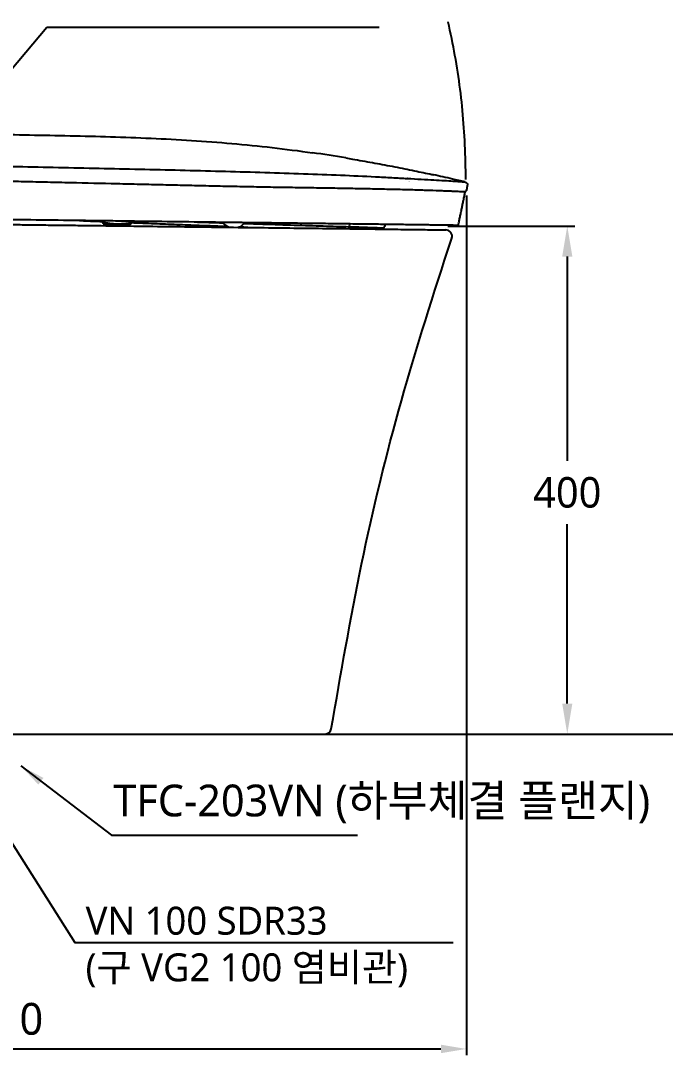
# Model space of a CAD drawing. Extents: x 2670 to 5532, y 31 to 2464.
# Drawn here: x 3255 to 3762, y 31 to 845 of the extents above; entities that cross this region are included whole.
import ezdxf

# ---------------------------------------------------------------- set-up
doc = ezdxf.new("R2010")
doc.units = 0
doc.header["$LTSCALE"] = 20
doc.header["$MEASUREMENT"] = 0
doc.linetypes.add('CENTER', pattern=[2, 1.25, -0.25, 0.25, -0.25])
doc.layers.get('0').update_dxf_attribs({"linetype": 'CONTINUOUS'})
doc.layers.get('DEFPOINTS').update_dxf_attribs({"linetype": 'CONTINUOUS'})
for name, color, linetype in [('2', 2, 'CONTINUOUS'), ('3', 3, 'CONTINUOUS'), ('6', 6, 'CONTINUOUS')]:
    doc.layers.add(name, color=color, linetype=linetype)
doc.styles.add('ROMANS', font='NanumGothic.ttf', dxfattribs={"height": 10.144927})
doc.styles.get("Standard").update_dxf_attribs({"font": 'NanumGothic.ttf'})
doc.dimstyles.get("Standard").update_dxf_attribs({"dimtxt": 2.7, "dimasz": 2.5, "dimexe": 1.5, "dimexo": 1.5, "dimgap": 1.5, "dimtad": 1, "dimdec": 0, "dimlfac": 10, "dimzin": 0, "dimdsep": 46, "dimtxsty": 'Standard', "dimcen": 0, "dimclrt": 2, "dimadec": 0, "dimazin": 0, "dimtfac": 1, "dimtdec": 0, "dimtmove": 0, "dimatfit": 3, "dimfxl": 0, "dimtolj": 1, "dimtzin": 0, "dimarcsym": 0})

# ---------------------------------------------------------------- blocks, each defined once
blk = doc.blocks.new('*D27')
at = {"color": 3, "lineweight": -2}
for p, q in [((3590.86, 683.39), (3690.73, 683.39)), ((3684.73, 659.39), (3684.73, 498.67)), ((3684.73, 307.69), (3684.73, 448.71)), ((3457.58, 283.69), (3690.73, 283.69))]:
    blk.add_line(p, q, dxfattribs=at)
at = {"color": 3}
for points in [[(3680.73, 659.39), (3688.73, 659.39), (3684.73, 683.39)], [(3680.73, 307.69), (3688.73, 307.69), (3684.73, 283.69)]]:
    blk.add_solid(points, dxfattribs=at)
at = {"layer": 'DEFPOINTS', "color": 0}
for p in [(3589.06, 683.39, 0.01), (3455.78, 283.69), (3684.73, 283.69)]:
    blk.add_point(p, dxfattribs=at)
at = {"color": 2, "insert": (3684.73, 473.69), "char_height": 24, "attachment_point": 5}
blk.add_mtext('\\A1;400', dxfattribs=at)
blk = doc.blocks.new('*D30')
at = {"color": 3, "linetype": 'ByBlock', "lineweight": -2}
for p, q in [((3605.37, 707.35), (3605.37, 30.9)), ((2895.78, 282.19), (2895.78, 30.9)), ((2915.78, 35.9), (3585.37, 35.9))]:
    blk.add_line(p, q, dxfattribs=at)
at = {"color": 3}
for points in [[(2915.78, 39.24), (2915.78, 32.57), (2895.78, 35.9)], [(3585.37, 39.24), (3585.37, 32.57), (3605.37, 35.9)]]:
    blk.add_solid(points, dxfattribs=at)
at = {"layer": 'DEFPOINTS', "color": 0}
for p in [(3605.37, 708.85), (2895.78, 283.69), (3605.37, 35.9)]:
    blk.add_point(p, dxfattribs=at)
at = {"color": 2, "insert": (3244.56, 59.42), "char_height": 25, "attachment_point": 5}
blk.add_mtext('\\A1;710', dxfattribs=at)
blk = doc.blocks.new('A$C84588f65')
at = {"color": 4, "linetype": 'CENTER', "ltscale": 5}
blk.add_arc((398.8, 439.1), 537.74, 359.71008, 91.4611, dxfattribs=at)

msp = doc.modelspace()

# ---------------------------------------------------------------- linework, layer by layer
msp.add_line((3004.59, 283.69), (3494.18, 283.69))
for centre, start, end in [((3589.11, 675.39), 342.02286, 89.29403), ((3494.18, 288.69), 270, 350.06017)]:
    msp.add_arc(centre, 5, start, end)
for points, knots in [([(3103.07, 756.02), (3124.1, 756.47), (3155.73, 756.77), (3198.01, 756.37), (3229.87, 755.74), (3261.74, 755.11), (3293.6, 754.51), (3325.46, 753.73), (3357.31, 752.58), (3389.14, 750.87), (3420.92, 748.49), (3452.64, 745.33), (3473.71, 742.6), (3484.22, 741.09)], [-478.576661, -478.576661, -478.576661, -478.576661, -415.482121, -383.612395, -351.742669, -319.872943, -288.003216, -256.13349, -224.263764, -192.394038, -160.524311, -128.654585, -96.784859, -96.784859, -96.784859, -96.784859]), ([(3103.07, 756.02), (3124.1, 756.47), (3155.73, 756.77), (3198.01, 756.37), (3229.87, 755.74), (3261.74, 755.11), (3293.6, 754.51), (3325.46, 753.73), (3357.31, 752.58), (3389.14, 750.87), (3420.92, 748.49), (3452.64, 745.33), (3473.71, 742.6), (3484.22, 741.09)], [-478.576661, -478.576661, -478.576661, -478.576661, -415.482121, -383.612395, -351.742669, -319.872943, -288.003216, -256.13349, -224.263764, -192.394038, -160.524311, -128.654585, -96.784859, -96.784859, -96.784859, -96.784859]), ([(3510.41, 737), (3512.17, 736.7), (3519.18, 735.52), (3526.17, 734.29), (3531.4, 733.34)], [-70.284911, -70.284911, -70.284911, -70.284911, -64.915133, -48.980269, -48.980269, -48.980269, -48.980269]), ([(3510.41, 737), (3512.17, 736.7), (3519.18, 735.52), (3526.17, 734.29), (3531.4, 733.34)], [-70.284911, -70.284911, -70.284911, -70.284911, -64.915133, -48.980269, -48.980269, -48.980269, -48.980269]), ([(3531.4, 733.34), (3536.62, 732.39), (3547.06, 730.43), (3558.1, 728.23), (3563.93, 727.03), (3564.55, 726.9)], [-48.977452, -48.977452, -48.977452, -48.977452, -33.045406, -17.110543, -15.20622, -15.20622, -15.20622, -15.20622]), ([(3531.4, 733.34), (3536.62, 732.39), (3547.06, 730.43), (3558.1, 728.23), (3563.93, 727.03), (3564.55, 726.9)], [-48.977452, -48.977452, -48.977452, -48.977452, -33.045406, -17.110543, -15.20622, -15.20622, -15.20622, -15.20622]), ([(3564.55, 726.9), (3569.13, 725.96), (3574.09, 724.91), (3579.04, 723.83), (3579.42, 723.75)], [-15.20622, -15.20622, -15.20622, -15.20622, -1.17568, 0, 0, 0, 0]), ([(3564.55, 726.9), (3569.13, 725.96), (3574.09, 724.91), (3579.04, 723.83), (3579.42, 723.75)], [-15.20622, -15.20622, -15.20622, -15.20622, -1.17568, 0, 0, 0, 0]), ([(3604.35, 718.08), (3604.6, 718.02), (3605.12, 717.81), (3605.79, 717.21), (3606.19, 716.42), (3606.24, 715.88), (3606.23, 715.62)], [-3.407936, -3.407936, -3.407936, -3.407936, -2.556156, -1.703616, -0.851075, 0, 0, 0, 0]), ([(3604.35, 718.08), (3604.6, 718.02), (3605.12, 717.81), (3605.79, 717.21), (3606.19, 716.42), (3606.24, 715.88), (3606.23, 715.62)], [-3.407936, -3.407936, -3.407936, -3.407936, -2.556156, -1.703616, -0.851075, 0, 0, 0, 0]), ([(3318.71, 686.77), (3316.81, 686.84), (3310.94, 687.07), (3305.1, 687.3), (3301.17, 687.45)], [101.756151, 101.756151, 101.756151, 101.756151, 107.481584, 119.531078, 119.531078, 119.531078, 119.531078]), ([(3318.71, 686.77), (3316.81, 686.84), (3310.94, 687.07), (3305.1, 687.3), (3301.17, 687.45)], [101.756151, 101.756151, 101.756151, 101.756151, 107.481584, 119.531078, 119.531078, 119.531078, 119.531078]), ([(3318.87, 686.46), (3318.99, 686.21), (3319.14, 685.98), (3319.31, 685.78), (3319.5, 685.57), (3319.72, 685.38), (3319.96, 685.22), (3320.2, 685.07), (3320.46, 684.95), (3320.73, 684.87), (3321, 684.79), (3321.46, 684.76), (3321.53, 684.75)], [0.436254, 0.436254, 0.436254, 0.436254, 1.253456, 1.253456, 1.253456, 2.111309, 2.111309, 2.111309, 2.969217, 2.969217, 2.969217, 4.443074, 4.443074, 4.443074, 4.443074]), ([(3318.87, 686.46), (3318.99, 686.21), (3319.14, 685.98), (3319.31, 685.78), (3319.5, 685.57), (3319.72, 685.38), (3319.96, 685.22), (3320.2, 685.07), (3320.46, 684.95), (3320.73, 684.87), (3321, 684.79), (3321.46, 684.76), (3321.53, 684.75)], [0.436254, 0.436254, 0.436254, 0.436254, 1.253456, 1.253456, 1.253456, 2.111309, 2.111309, 2.111309, 2.969217, 2.969217, 2.969217, 4.443074, 4.443074, 4.443074, 4.443074]), ([(3339.46, 684.53), (3339.53, 684.53), (3339.85, 684.53), (3340.24, 684.63), (3340.51, 684.7), (3340.77, 684.81), (3341.02, 684.95), (3341.26, 685.1), (3341.48, 685.27), (3341.67, 685.48), (3341.85, 685.67), (3342.01, 685.9), (3342.14, 686.14)], [31.400936, 31.400936, 31.400936, 31.400936, 32.859855, 32.859855, 32.859855, 33.706146, 33.706146, 33.706146, 34.552536, 34.552536, 34.552536, 35.364889, 35.364889, 35.364889, 35.364889]), ([(3339.46, 684.53), (3339.53, 684.53), (3339.85, 684.53), (3340.24, 684.63), (3340.51, 684.7), (3340.77, 684.81), (3341.02, 684.95), (3341.26, 685.1), (3341.48, 685.27), (3341.67, 685.48), (3341.85, 685.67), (3342.01, 685.9), (3342.14, 686.14)], [31.400936, 31.400936, 31.400936, 31.400936, 32.859855, 32.859855, 32.859855, 33.706146, 33.706146, 33.706146, 34.552536, 34.552536, 34.552536, 35.364889, 35.364889, 35.364889, 35.364889]), ([(3417.63, 682.92), (3412.39, 683.13), (3401.31, 683.56), (3384.29, 684.22), (3366.57, 684.91), (3352.42, 685.46), (3344.22, 685.78), (3341.98, 685.87)], [1.647363, 1.647363, 1.647363, 1.647363, 17.913599, 35.827196, 53.740793, 71.65439, 78.391457, 78.391457, 78.391457, 78.391457]), ([(3417.63, 682.92), (3412.39, 683.13), (3401.31, 683.56), (3384.29, 684.22), (3366.57, 684.91), (3352.42, 685.46), (3344.22, 685.78), (3341.98, 685.87)], [1.647363, 1.647363, 1.647363, 1.647363, 17.913599, 35.827196, 53.740793, 71.65439, 78.391457, 78.391457, 78.391457, 78.391457]), ([(3425.87, 682.4), (3425.92, 682.42), (3425.98, 682.44), (3426.04, 682.46), (3427.47, 682.96), (3428.79, 683.75), (3429.9, 684.79), (3430.26, 685.12), (3430.59, 685.48), (3430.9, 685.85)], [3.885854, 3.885854, 3.885854, 3.885854, 4.065978, 4.065978, 4.065978, 8.645425, 8.645425, 8.645425, 10.114037, 10.114037, 10.114037, 10.114037]), ([(3425.87, 682.4), (3425.92, 682.42), (3425.98, 682.44), (3426.04, 682.46), (3427.47, 682.96), (3428.79, 683.75), (3429.9, 684.79), (3430.26, 685.12), (3430.59, 685.48), (3430.9, 685.85)], [3.885854, 3.885854, 3.885854, 3.885854, 4.065978, 4.065978, 4.065978, 8.645425, 8.645425, 8.645425, 10.114037, 10.114037, 10.114037, 10.114037]), ([(3542, 684.48), (3541.94, 684.43), (3541.14, 683.67), (3540.47, 682.66), (3540.09, 681.67), (3540.06, 681.6)], [5.856016, 5.856016, 5.856016, 5.856016, 6.073881, 9.110841, 9.328192, 9.328192, 9.328192, 9.328192]), ([(3542, 684.48), (3541.94, 684.43), (3541.14, 683.67), (3540.47, 682.66), (3540.09, 681.67), (3540.06, 681.6)], [5.856016, 5.856016, 5.856016, 5.856016, 6.073881, 9.110841, 9.328192, 9.328192, 9.328192, 9.328192]), ([(3499.1, 287.82), (3506.68, 331.08), (3514.08, 374.42), (3522.95, 417.44), (3531.85, 460.59), (3542.24, 503.42), (3554.21, 545.82), (3566.18, 588.25), (3579.72, 630.26), (3593.33, 672.18), (3593.33, 672.18), (3593.33, 672.18), (3593.33, 672.18), (3593.5, 672.74), (3593.68, 673.29), (3593.86, 673.84)], [8.191869, 8.191869, 8.191869, 8.191869, 139.997886, 139.997886, 139.997886, 272.184463, 272.184463, 272.184463, 404.486573, 404.486573, 404.486573, 404.486607, 404.486607, 404.486607, 406.230948, 406.230948, 406.230948, 406.230948])]:
    msp.add_open_spline(points, degree=3, knots=knots)
for points, degree in [([(3510.41, 737), (3501.65, 738.46), (3493.17, 739.79), (3484.23, 741.09)], 3), ([(3510.41, 737), (3501.65, 738.46), (3493.17, 739.79), (3484.23, 741.09)], 3), ([(3599.06, 684.21), (3601.74, 697.16), (3604.43, 710.11)], 2), ([(3599.06, 684.21), (3601.74, 697.16), (3604.43, 710.11)], 2), ([(3604.62, 710.53), (3604.53, 710.4), (3604.46, 710.26), (3604.43, 710.11)], 3), ([(3604.62, 710.53), (3604.53, 710.4), (3604.46, 710.26), (3604.43, 710.11)], 3), ([(3605.52, 711.66), (3605.07, 711.09), (3604.62, 710.53)], 2), ([(3605.52, 711.66), (3605.07, 711.09), (3604.62, 710.53)], 2), ([(3605.52, 711.66), (3605.74, 711.93), (3605.89, 712.28), (3605.94, 712.63)], 3), ([(3605.52, 711.66), (3605.74, 711.93), (3605.89, 712.28), (3605.94, 712.63)], 3), ([(3605.94, 712.63), (3606, 713.06), (3606.05, 713.49), (3606.09, 713.92)], 3), ([(3605.94, 712.63), (3606, 713.06), (3606.05, 713.49), (3606.09, 713.92)], 3), ([(3606.09, 713.92), (3606.13, 714.24), (3606.15, 714.57), (3606.18, 714.89)], 3), ([(3606.09, 713.92), (3606.13, 714.24), (3606.15, 714.57), (3606.18, 714.89)], 3), ([(3606.18, 714.89), (3606.19, 715.01), (3606.2, 715.13), (3606.21, 715.24)], 3), ([(3606.18, 714.89), (3606.19, 715.01), (3606.2, 715.13), (3606.21, 715.24)], 3), ([(3606.21, 715.24), (3606.21, 715.37), (3606.22, 715.5), (3606.23, 715.62)], 3), ([(3606.21, 715.24), (3606.21, 715.37), (3606.22, 715.5), (3606.23, 715.62)], 3), ([(3323.59, 684.73), (3322.96, 684.73), (3321.98, 684.75), (3321.65, 684.75), (3321.58, 684.75)], 3), ([(3323.59, 684.73), (3322.96, 684.73), (3321.98, 684.75), (3321.65, 684.75), (3321.58, 684.75)], 3), ([(3326.82, 684.69), (3326.42, 684.69), (3325.64, 684.7), (3324.42, 684.71), (3323.84, 684.72), (3323.59, 684.73)], 3), ([(3326.82, 684.69), (3326.42, 684.69), (3325.64, 684.7), (3324.42, 684.71), (3323.84, 684.72), (3323.59, 684.73)], 3), ([(3339.41, 684.53), (3339.33, 684.53), (3339.01, 684.54), (3338.53, 684.54), (3337.49, 684.55), (3336.16, 684.57), (3335.07, 684.58), (3333.41, 684.6), (3331.6, 684.63), (3329.86, 684.65), (3328.33, 684.67), (3327.32, 684.68), (3326.82, 684.69)], 3), ([(3339.41, 684.53), (3339.33, 684.53), (3339.01, 684.54), (3338.53, 684.54), (3337.49, 684.55), (3336.16, 684.57), (3335.07, 684.58), (3333.41, 684.6), (3331.6, 684.63), (3329.86, 684.65), (3328.33, 684.67), (3327.32, 684.68), (3326.82, 684.69)], 3), ([(3539.8, 681.02), (3539.9, 681.21), (3539.99, 681.41), (3540.06, 681.6)], 3), ([(3539.8, 681.02), (3539.9, 681.21), (3539.99, 681.41), (3540.06, 681.6)], 3), ([(3593.33, 672.18), (3593.5, 672.74), (3593.68, 673.29), (3593.86, 673.84)], 3), ([(3593.33, 672.18), (3593.5, 672.74), (3593.68, 673.29), (3593.86, 673.84)], 3), ([(3593.87, 673.84), (3593.98, 674.19), (3594.06, 674.54), (3594.09, 674.89)], 3), ([(3593.87, 673.84), (3593.98, 674.19), (3594.06, 674.54), (3594.09, 674.89)], 3)]:
    msp.add_open_spline(points, degree=degree)
at = {"lineweight": -3}
for points, knots in [([(3191.86, 731.79), (3202.63, 731.47), (3224.15, 730.91), (3256.36, 730.18), (3288.5, 729.48), (3331.22, 728.58), (3373.72, 727.61), (3415.92, 726.5), (3446.96, 725.62), (3477.33, 724.62), (3506.76, 723.52), (3529.57, 722.49), (3544.64, 721.67), (3552.88, 721.2), (3556.86, 720.97), (3558.8, 720.86)], [-386.637992, -386.637992, -386.637992, -386.637992, -354.41816, -322.198327, -289.978495, -257.758662, -193.318997, -161.099165, -128.879333, -96.6595, -64.439668, -32.219835, -16.109919, -8.054961, 0, 0, 0, 0]), ([(3114.5, 721.84), (3116.97, 721.78), (3121.91, 721.66), (3128.37, 721.51), (3133.89, 721.38), (3138.47, 721.27), (3143.06, 721.17), (3152.22, 720.97), (3162.92, 720.74), (3173.61, 720.49), (3179.73, 720.36), (3184.31, 720.25), (3188.89, 720.15), (3195, 720.01), (3202.64, 719.84), (3211.8, 719.63), (3220.96, 719.41), (3230.12, 719.19), (3239.27, 718.96), (3248.42, 718.74), (3257.57, 718.53), (3266.71, 718.31), (3278.9, 718.03), (3300.21, 717.55), (3321.46, 717.06), (3339.63, 716.62), (3351.72, 716.33), (3366.8, 715.98), (3384.83, 715.55), (3399.77, 715.21), (3411.67, 714.95), (3423.51, 714.7), (3438.21, 714.4), (3455.64, 714.08), (3469.95, 713.86), (3481.24, 713.69), (3489.61, 713.56), (3497.88, 713.43), (3506.03, 713.29), (3514.05, 713.15), (3524.55, 712.95), (3534.72, 712.74), (3544.53, 712.52), (3549.28, 712.41), (3551.6, 712.36)], [4.53892, 4.53892, 4.53892, 4.53892, 11.949497, 19.362191, 23.943173, 28.524156, 33.105138, 37.686121, 56.010051, 65.172016, 69.752999, 74.333982, 78.914964, 83.495947, 92.657912, 101.819877, 110.981842, 120.143807, 129.305772, 138.467737, 147.629702, 156.791668, 165.953633, 184.277563, 220.925423, 230.087388, 239.249354, 257.573284, 275.897214, 294.221144, 303.383109, 312.545075, 330.869005, 349.192935, 367.516865, 376.67883, 385.840795, 395.002761, 404.164726, 413.326691, 422.488656, 440.812586, 449.974551, 459.136516, 459.136516, 459.136516, 459.136516]), ([(3558.86, 720.86), (3562.71, 720.65), (3570.11, 720.24), (3579.9, 719.72), (3588.14, 719.24), (3593.74, 718.89), (3597.41, 718.64), (3600.47, 718.42), (3603.16, 718.2), (3604.13, 718.1), (3604.28, 718.09)], [-116.891479, -116.891479, -116.891479, -116.891479, -100.819494, -84.747507, -68.675519, -52.603531, -44.567538, -36.531544, -20.459556, -4.387569, -4.387569, -4.387569, -4.387569]), ([(3604.35, 718.08), (3601.03, 718.87), (3592.74, 720.8), (3584.42, 722.66), (3579.42, 723.75)], [-25.558912, -25.558912, -25.558912, -25.558912, -15.347298, 0, 0, 0, 0]), ([(3551.6, 712.36), (3556.24, 712.25), (3565.08, 711.99), (3576.72, 711.61), (3584.95, 711.32), (3590.55, 711.11), (3595.47, 710.91), (3600.3, 710.71), (3603.83, 710.56), (3604.62, 710.53), (3604.62, 710.53)], [-127.86891, -127.86891, -127.86891, -127.86891, -109.601923, -91.334936, -73.067949, -63.934455, -54.800961, -36.533974, -18.266987, 0, 0, 0, 0]), ([(3123.03, 686.13), (3125.07, 686.1), (3133.82, 686), (3150.93, 685.79), (3174.35, 685.5), (3207.82, 685.08), (3237.08, 684.72), (3262.14, 684.41), (3275.25, 684.25), (3288.95, 684.08), (3308.36, 683.85), (3332.85, 683.54), (3371.61, 683.07), (3409.66, 682.6), (3446.43, 682.14), (3473.13, 681.82), (3498.73, 681.5), (3518.72, 681.25), (3533.68, 681.07), (3547.68, 680.9), (3563.83, 680.7), (3576.21, 680.54), (3583.12, 680.46), (3587.78, 680.4), (3589.17, 680.39), (3589.17, 680.39), (3589.17, 680.39), (3589.17, 680.39), (3589.17, 680.39), (3589.17, 680.39), (3589.17, 680.39), (3589.17, 680.39)], [76.542318, 76.542318, 76.542318, 76.542318, 82.68844, 102.839698, 127.946458, 153.053218, 203.395894, 215.966593, 228.537292, 242.912682, 257.288071, 287.155333, 317.022594, 375.113359, 404.03177, 432.95018, 461.723063, 490.495946, 504.798469, 519.100992, 547.394748, 578.032305, 591.982673, 605.945673, 633.942154, 633.942154, 633.942154, 633.94923, 633.94923, 633.94923, 634.195854, 634.195854, 634.195854, 634.195854]), ([(3132.11, 690.06), (3137.92, 689.99), (3149.58, 689.84), (3167.01, 689.63), (3184.45, 689.42), (3207.71, 689.13), (3236.7, 688.77), (3271.33, 688.34), (3300.08, 687.98), (3322.99, 687.7), (3345.84, 687.41), (3374.28, 687.06), (3408.13, 686.64), (3436.06, 686.29), (3458.17, 686.01), (3474.67, 685.8), (3490.77, 685.6), (3506.43, 685.4), (3519.12, 685.24), (3527.76, 685.13), (3532.59, 685.07), (3539.71, 684.98), (3547.62, 684.87), (3556.07, 684.76), (3561.08, 684.69), (3564.92, 684.64), (3568.65, 684.6), (3573.09, 684.54), (3577.97, 684.47), (3583.74, 684.4), (3589.76, 684.31), (3595.11, 684.24), (3598.34, 684.18), (3599.06, 684.21), (3599.06, 684.21)], [0, 0, 0, 0, 17.515685, 35.031371, 52.547056, 70.062742, 105.094113, 140.125484, 175.156854, 192.67254, 210.188225, 245.219596, 280.250967, 315.282338, 332.798023, 350.313709, 367.829394, 385.34508, 402.860765, 411.618608, 415.997529, 420.376451, 437.892136, 446.649979, 455.407821, 459.786743, 464.165664, 472.923507, 481.68135, 490.439192, 507.954878, 525.470563, 542.986249, 560.501934, 560.501934, 560.501934, 560.501934]), ([(3318.52, 687.27), (3318.59, 687.08), (3318.67, 686.9), (3318.75, 686.72), (3318.79, 686.63), (3318.83, 686.55), (3318.87, 686.46)], [5.1012832, 5.1012832, 5.1012832, 5.1012832, 5.6946684, 5.6946684, 5.6946684, 5.985855, 5.985855, 5.985855, 5.985855]), ([(3318.87, 686.46), (3318.87, 686.46), (3318.98, 686.44), (3319.6, 686.38), (3320.61, 686.16), (3321.3, 686.09)], [-7.674906, -7.674906, -7.674906, -7.674906, -5.246381, -2.623191, 0, 0, 0, 0]), ([(3323.59, 684.73), (3323.37, 684.73), (3322.92, 684.79), (3322.27, 685.07), (3321.7, 685.52), (3321.42, 685.9), (3321.3, 686.09)], [0, 0, 0, 0, 0.737853, 1.484068, 2.230283, 2.96556, 2.96556, 2.96556, 2.96556]), ([(3321.3, 686.09), (3321.72, 686.03), (3322.28, 685.93), (3323, 685.84), (3323.1, 685.83)], [-3.581806, -3.581806, -3.581806, -3.581806, -0.470706, 0, 0, 0, 0]), ([(3323.1, 685.83), (3323.65, 685.73), (3324.75, 685.61), (3326, 685.47), (3327.55, 685.32), (3329.11, 685.24), (3330.71, 685.2), (3332.69, 685.22), (3334.32, 685.3), (3336.33, 685.45), (3337.87, 685.63), (3339.02, 685.76), (3340.58, 685.94), (3341.47, 686.06), (3342.08, 686.14), (3342.13, 686.14), (3342.14, 686.14)], [-46.460833, -46.460833, -46.460833, -46.460833, -43.727843, -40.994853, -38.261862, -35.528872, -32.795882, -30.062892, -27.329902, -24.596912, -21.863921, -19.130931, -16.397941, -13.664951, -10.931961, -8.446913, -8.446913, -8.446913, -8.446913]), ([(3413.97, 685.73), (3410.27, 685.83), (3403.62, 686.02), (3396.93, 686.22), (3393.95, 686.31)], [6.729876, 6.729876, 6.729876, 6.729876, 18.20984, 27.330123, 27.330123, 27.330123, 27.330123]), ([(3413.74, 686.06), (3413.95, 685.8), (3414.17, 685.54), (3414.4, 685.29), (3415.45, 684.18), (3416.71, 683.3), (3418.11, 682.71), (3418.29, 682.63), (3418.47, 682.56), (3418.65, 682.5)], [59.823266, 59.823266, 59.823266, 59.823266, 60.851852, 60.851852, 60.851852, 65.431299, 65.431299, 65.431299, 66.017708, 66.017708, 66.017708, 66.017708]), ([(3513.11, 682.63), (3506.76, 682.8), (3493.12, 683.2), (3470.19, 683.93), (3449.85, 684.6), (3436.38, 685.04), (3431.24, 685.21), (3430.31, 685.24)], [-106.060274, -106.060274, -106.060274, -106.060274, -79.545202, -53.03013, -26.515057, -13.25752, -10.328387, -10.328387, -10.328387, -10.328387]), ([(3513.11, 682.63), (3513.13, 682.71), (3513.34, 683.46), (3513.68, 684.24), (3514.06, 684.83)], [0, 0, 0, 0, 0.273441, 2.591804, 2.591804, 2.591804, 2.591804]), ([(3433.58, 682.3), (3432.95, 682.33), (3430.55, 682.42), (3428.14, 682.51), (3426.36, 682.58)], [88.72114, 88.72114, 88.72114, 88.72114, 90.695343, 96.254576, 96.254576, 96.254576, 96.254576])]:
    msp.add_open_spline(points, degree=3, knots=knots, dxfattribs=at)
for points in [[(3559.01, 720.76), (3558.94, 720.8), (3558.87, 720.84), (3558.8, 720.86)], [(3560.17, 718.35), (3560.17, 718.36), (3560.17, 718.37), (3560.17, 718.37)], [(3342.14, 686.14), (3342.28, 686.4), (3342.4, 686.67), (3342.52, 686.94)], [(3513.11, 682.63), (3512.98, 682.18), (3512.81, 681.74), (3512.59, 681.33)], [(3540.06, 681.6), (3539.97, 681.63), (3539.36, 681.7), (3536.46, 681.86), (3531.94, 682.05), (3523.37, 682.35), (3516.72, 682.54), (3513.11, 682.63)]]:
    msp.add_open_spline(points, degree=3, dxfattribs=at)
at = {"layer": '3'}
msp.add_lwpolyline([(3242.73, 205.85), (3297.36, 119.55), (3594.86, 119.55)], dxfattribs=at)
at = {"layer": '6'}
msp.add_lwpolyline([(3896.64, 2208.72), (2896.64, 2208.72), (2896.64, 283.69), (4824.14, 283.69), (4824.14, 1308.69)], dxfattribs=at)

# ---------------------------------------------------------------- block references
msp.add_blockref('A$C84588f65', (2668.27, 283.69))

# ---------------------------------------------------------------- texts
at = {"layer": '2', "attachment_point": 4, "style": 'ROMANS'}
for s, insert, char_height in [('TFC-203VN (하부체결 플랜지)', (3327.61, 228.64), 25), ('VN 100 SDR33\\P(구 VG2 100 염비관)', (3305.86, 116.05), 22)]:
    msp.add_mtext(s, dxfattribs=dict(at, insert=insert, char_height=char_height))

# ---------------------------------------------------------------- dimensions: what is measured, and where the dimension line sits
dim = msp.add_linear_dim(base=(3605.37, 35.9), p1=(2895.78, 283.69), p2=(3605.37, 708.85), dimstyle='Standard', override={"dimtxt": 25, "dimasz": 20, "dimexe": 5, "dimgap": 10, "dimlfac": 1, "dimzin": 12, "dimclrd": 3, "dimclre": 3, "dimazin": 2, "dimarcsym": 1})
dim.commit()
dim.dimension.update_dxf_attribs({"geometry": '*D30', "text_midpoint": (3244.56, 35.9), "dimtype": 160})
dim = msp.add_linear_dim(base=(3684.73, 283.69), p1=(3589.06, 683.39, 0.01), p2=(3455.78, 283.69), angle=90, dimstyle='Standard', override={"dimscale": 1.2, "dimtxt": 20, "dimasz": 20, "dimexe": 5, "dimgap": 10, "dimtih": 1, "dimtoh": 1, "dimlfac": 1, "dimzin": 12, "dimclrd": 3, "dimclre": 3, "dimazin": 2, "dimarcsym": 1})
dim.commit()
dim.dimension.update_dxf_attribs({"geometry": '*D27', "text_midpoint": (3684.73, 473.69), "dimtype": 160})

# ---------------------------------------------------------------- leaders
for points in [[(3201.07, 751.72), (3275.24, 839.79), (3536.83, 839.79)], [(3254.79, 258.69), (3326.16, 204.06), (3519.66, 204.06)]]:
    msp.add_leader(points, dimstyle='Standard', override={"dimtxt": 20, "dimasz": 20, "dimexe": 5, "dimgap": 10, "dimtad": 0, "dimlfac": 1, "dimzin": 12, "dimclrd": 3, "dimclre": 3, "dimazin": 2, "dimarcsym": 1})

doc.saveas('drawing.dxf')
